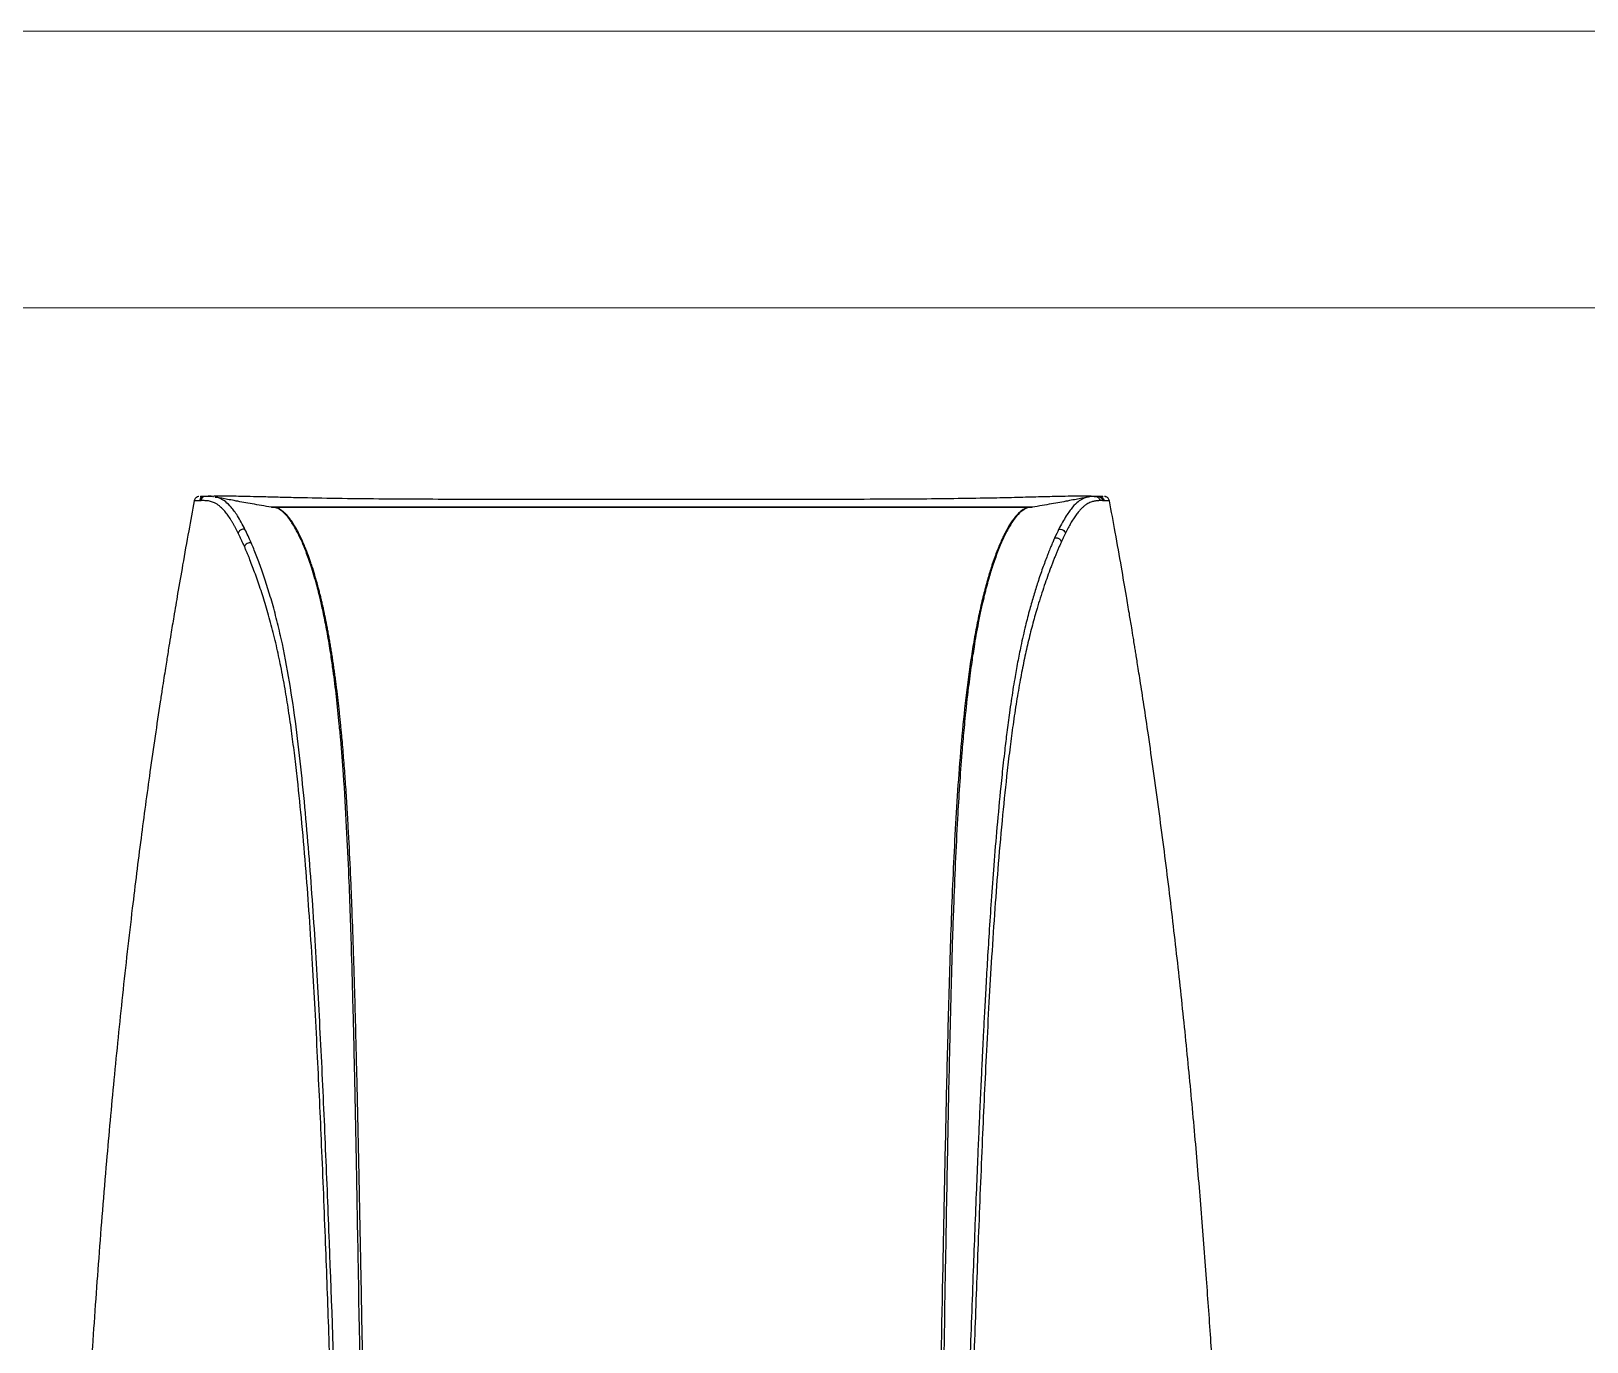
# Model space of a CAD drawing. Header units: millimetres. Extents: x 285 to 1847, y 467 to 1572.
# Drawn here: x 536.5 to 832.2, y 1322.7 to 1571.8 of the extents above; entities that cross this region are included whole.
import ezdxf

# ---------------------------------------------------------------- set-up
doc = ezdxf.new("R2010")
doc.units = ezdxf.units.MM
doc.header["$LTSCALE"] = 16.334999
doc.linetypes.add('点画线', pattern=[18, 12, -2, 2, -2])
doc.layers.get('0').update_dxf_attribs({"lineweight": 18})
doc.layers.add('中心线层', color=1, linetype='点画线', lineweight=18)

# ---------------------------------------------------------------- blocks, each defined once
blk = doc.blocks.new('021')
at = {"color": 7, "linetype": 'Continuous'}
for p, q in [((-1348.74, 944.35), (603.83, 944.35)), ((-1282.99, 878.61), (538.09, 878.61))]:
    blk.add_line(p, q, dxfattribs=at)

msp = doc.modelspace()

# ---------------------------------------------------------------- linework, layer by layer
at = {"color": 7, "linetype": 'Continuous', "lineweight": 25}
for p, q in [((567.59, 1482.51), (567.57, 1482.5)), ((569.72, 1483.34), (569.5, 1483.34)), ((571.55, 1483.16), (571.5, 1483.17)), ((582.71, 1481.26), (582.19, 1481.31)), ((654.48, 1481.31), (654.48, 1481.3)), ((726.34, 1481.28), (726.26, 1481.25)), ((738.98, 1483.31), (737.46, 1483.23)), ((737.69, 1483.26), (737.48, 1483.22)), ((740.58, 1483.31), (740.52, 1483.31)), ((741.44, 1482.5), (741.44, 1482.5))]:
    msp.add_line(p, q, dxfattribs=at)
for points in [[(654.48, 1481.31), (655.35, 1481.31), (656.69, 1481.31), (659.17, 1481.31), (662.46, 1481.31), (666.58, 1481.31), (671.51, 1481.31), (676.17, 1481.31), (679.49, 1481.31), (681.13, 1481.31), (683.98, 1481.31), (686.17, 1481.31), (687.94, 1481.31), (688.72, 1481.31), (689.52, 1481.31), (690.36, 1481.31), (691.24, 1481.31), (692.15, 1481.31), (693.09, 1481.31), (694.07, 1481.31), (695.08, 1481.31), (695.16, 1481.31), (695.85, 1481.31), (697.77, 1481.31), (699.68, 1481.31), (702.08, 1481.31), (704.94, 1481.31), (707.78, 1481.31), (710.01, 1481.31), (711.68, 1481.31), (713.23, 1481.31), (713.62, 1481.31), (713.72, 1481.31), (713.75, 1481.31), (713.76, 1481.31), (713.77, 1481.31), (713.77, 1481.31), (713.77, 1481.31), (713.77, 1481.31), (713.77, 1481.31), (713.77, 1481.31), (713.77, 1481.31), (714.85, 1481.31), (715.88, 1481.31), (716.85, 1481.31), (717.75, 1481.31), (718.6, 1481.31), (719.38, 1481.31), (720.11, 1481.31), (720.64, 1481.31), (720.98, 1481.31), (721.38, 1481.31), (721.82, 1481.31), (722.3, 1481.31), (722.8, 1481.31), (723.31, 1481.31), (723.82, 1481.31), (724.78, 1481.31), (725.67, 1481.31), (726.43, 1481.31), (726.73, 1481.31)], [(726.18, 1481.27), (726.17, 1481.27), (726.11, 1481.26)]]:
    msp.add_lwpolyline(points, dxfattribs=at)
for points, knots in [([(567.53, 1482.52), (567.18, 1480.61), (566.42, 1476.55), (565.38, 1470.67), (564.43, 1465.22), (563.69, 1460.83), (563.14, 1457.49), (562.76, 1455.14), (562.5, 1453.49), (562.28, 1452.1), (562.04, 1450.59), (561.75, 1448.76), (561.42, 1446.63), (560.85, 1442.93), (560.07, 1437.68), (558.83, 1429.05), (557.36, 1418.16), (555.6, 1404.03), (553.87, 1388.72), (552.25, 1372.69), (551.01, 1359.05), (550.07, 1347.75), (549.37, 1338.65), (548.71, 1329.65), (548.06, 1320.28), (547.41, 1310.09), (546.74, 1298.79), (546.02, 1285.89), (545.27, 1271.33), (544.49, 1255.01), (543.69, 1237.34), (542.87, 1218.88), (542.3, 1206.31), (542.02, 1200.09)], [0, 0, 0, 0, 1888.201372, 4034.975569, 5832.357469, 7281.233439, 8382.281497, 9136.006209, 9607.373299, 10006.554552, 10507.445288, 11109.999879, 11814.157672, 12619.85724, 14772.016873, 17004.264233, 21157.734388, 25525.515077, 30948.218278, 36235.151732, 41315.93742, 44379.586377, 47364.043827, 50269.585457, 53251.103975, 56590.979023, 60295.122661, 64363.509272, 69259.45033, 74596.233807, 80374.038157, 86593.145961, 92695.554258, 92695.554258, 92695.554258, 92695.554258]), ([(568.4, 1483.32), (568.38, 1483.33), (568.35, 1483.34), (568.08, 1483.23), (567.99, 1483.18), (567.89, 1483.11), (567.76, 1483), (567.61, 1482.8), (567.55, 1482.61), (567.52, 1482.5)], [0, 0, 0, 0, 14830.247467, 16697.012737, 18021.08997, 18577.718552, 19600.811078, 21183.923632, 23219.876009, 23219.876009, 23219.876009, 23219.876009]), ([(568.67, 1483.31), (568.69, 1483.32), (568.74, 1483.32), (568.92, 1483.33), (569.05, 1483.34), (569.42, 1483.36), (569.66, 1483.38), (570.32, 1483.4), (570.73, 1483.41), (571.83, 1483.44), (572.53, 1483.44), (573.91, 1483.44), (574.43, 1483.44), (575.61, 1483.42), (576.27, 1483.41), (577.73, 1483.38), (578.54, 1483.36), (580.31, 1483.32), (581.26, 1483.29), (583.29, 1483.24), (584.37, 1483.21), (586.63, 1483.16), (587.81, 1483.13), (591.44, 1483.05), (594, 1483), (599.25, 1482.93), (601.94, 1482.91), (607.37, 1482.87), (610.11, 1482.86), (615.61, 1482.84), (618.38, 1482.84), (623.91, 1482.84), (626.69, 1482.84), (632.24, 1482.84), (635.02, 1482.84), (643.36, 1482.84), (648.92, 1482.84), (654.48, 1482.84)], [0, 0, 0, 0, 3611.491186, 3611.491186, 7222.982372, 7222.982372, 10834.473558, 10834.473558, 14445.964744, 14445.964744, 18057.45593, 18057.45593, 19863.201524, 19863.201524, 21668.947117, 21668.947117, 23474.69271, 23474.69271, 25280.438303, 25280.438303, 27086.183896, 27086.183896, 28891.929489, 28891.929489, 32503.420675, 32503.420675, 36114.911861, 36114.911861, 39726.403047, 39726.403047, 43337.894233, 43337.894233, 46949.385419, 46949.385419, 50560.876605, 50560.876605, 57783.858978, 57783.858978, 57783.858978, 57783.858978]), ([(569.68, 1483.32), (569.37, 1483.32), (568.82, 1483.31), (568.75, 1483.31), (568.73, 1483.31)], [0, 0, 0, 0, 4582.756888, 8073.767809, 8073.767809, 8073.767809, 8073.767809]), ([(569.91, 1483.33), (569.77, 1483.33), (569.48, 1483.35), (569.11, 1483.15), (568.85, 1482.86), (568.79, 1482.64), (568.76, 1482.53)], [0, 0, 0, 0, 3866.77075, 8039.249089, 11291.654859, 14311.626048, 14311.626048, 14311.626048, 14311.626048]), ([(575.89, 1476.36), (575.84, 1476.45), (575.76, 1476.63), (575.63, 1476.88), (575.5, 1477.13), (575.37, 1477.37), (575.24, 1477.6), (575.12, 1477.83), (574.99, 1478.06), (574.87, 1478.27), (574.74, 1478.48), (574.62, 1478.69), (574.33, 1479.15), (573.89, 1479.82), (573.33, 1480.53), (572.79, 1481.1), (572.3, 1481.53), (571.84, 1481.87), (571.25, 1482.19), (570.58, 1482.42), (570.01, 1482.51), (569.58, 1482.53), (569.31, 1482.54), (569.02, 1482.54), (568.86, 1482.54), (568.76, 1482.53)], [0, 0, 0, 0, 790.571745, 1588.989023, 2395.370719, 3209.829565, 4032.472214, 4863.399308, 5702.705561, 6550.479832, 7406.805211, 8271.759105, 9145.413316, 13570.140015, 18267.372595, 22677.360757, 27375.923314, 31769.503773, 36475.930773, 45570.919067, 54662.872102, 58825.433478, 63752.576995, 67467.397288, 72840.464824, 72840.464824, 72840.464824, 72840.464824]), ([(571.17, 1483.26), (571.13, 1483.28), (570.58, 1483.43), (570.23, 1483.38), (569.91, 1483.33)], [0, 0, 0, 0, 550.745539, 8072.773084, 8072.773084, 8072.773084, 8072.773084]), ([(582.17, 1481.3), (581.54, 1481.4), (580.32, 1481.61), (578.5, 1481.93), (576.84, 1482.22), (575.37, 1482.49), (574.06, 1482.74), (572.93, 1482.95), (572.06, 1483.12), (571.67, 1483.2), (571.52, 1483.23)], [0, 0, 0, 0, 2699.755815, 5277.518762, 7969.270832, 10992.454169, 14507.183425, 18620.096285, 23402.401767, 26733.993185, 26733.993185, 26733.993185, 26733.993185]), ([(582.2, 1481.31), (582.31, 1481.31), (582.57, 1481.31), (583.39, 1481.31), (584.57, 1481.31), (586.24, 1481.31), (588.34, 1481.31), (590.77, 1481.31), (593.32, 1481.31), (596.32, 1481.31), (599.7, 1481.31), (603.32, 1481.31), (608.35, 1481.31), (614.86, 1481.31), (623.64, 1481.31), (633.33, 1481.31), (643.91, 1481.31), (650.96, 1481.31), (654.48, 1481.31)], [0, 0, 0, 0, 2296.465796, 5365.456083, 8435.675548, 11507.752261, 14582.24878, 16634.312234, 18687.460739, 20740.806371, 22793.768087, 24844.516547, 26895.040178, 30988.59563, 35079.955767, 40532.22351, 45982.883139, 51432.61177, 51432.61177, 51432.61177, 51432.61177]), ([(726.69, 1481.3), (702.62, 1481.3), (654.48, 1481.3), (606.35, 1481.3), (582.28, 1481.3)], [0, 0, 0, 0, 3999.004636, 7998.271684, 7998.271684, 7998.271684, 7998.271684]), ([(582.86, 1481.26), (582.85, 1481.26), (582.8, 1481.27), (582.7, 1481.28), (582.56, 1481.29), (582.45, 1481.29), (582.38, 1481.29), (582.36, 1481.29)], [0, 0, 0, 0, 557.762691, 4533.066424, 9523.253386, 14050.885023, 16936.390499, 16936.390499, 16936.390499, 16936.390499]), ([(593.5, 1481.3), (593.5, 1481.3), (593.5, 1481.3), (593.5, 1481.3), (593.5, 1481.3), (593.5, 1481.3), (593.51, 1481.3), (593.52, 1481.3), (593.58, 1481.3), (593.81, 1481.3), (594.32, 1481.3), (595.24, 1481.3), (596.81, 1481.3), (599.26, 1481.3), (602.83, 1481.3), (607.42, 1481.3), (613.01, 1481.3), (619.56, 1481.3), (627.03, 1481.3), (635.39, 1481.3), (644.65, 1481.3), (651.11, 1481.3), (654.48, 1481.3)], [0, 0, 0, 0, 0.028435, 0.069147, 0.244546, 0.901013, 3.432703, 13.473203, 53.365216, 212.461144, 847.898363, 1906.045002, 3386.554213, 6017.938668, 9399.363768, 13533.822066, 18419.267231, 24057.800595, 30448.665406, 37591.666197, 45486.638989, 54133.449793, 54133.449793, 54133.449793, 54133.449793]), ([(654.48, 1482.84), (655.97, 1482.84), (658.96, 1482.84), (663.43, 1482.84), (669.92, 1482.84), (678.05, 1482.84), (687.81, 1482.83), (696.41, 1482.85), (704.17, 1482.88), (711.07, 1482.95), (717.18, 1483.04), (722.37, 1483.15), (726.62, 1483.26), (730.25, 1483.36), (733.14, 1483.42), (735.31, 1483.44), (736.89, 1483.44), (738.02, 1483.42), (739.09, 1483.39), (739.89, 1483.35), (740.11, 1483.33), (740.22, 1483.32)], [0, 0, 0, 0, 2077.215939, 4154.4347, 6231.55997, 11126.923528, 15496.57295, 19863.803691, 23169.903033, 26472.575118, 29770.895751, 32243.550567, 34715.378647, 37187.967329, 39662.299938, 42138.85304, 44617.221943, 47097.102241, 49578.038422, 54541.099511, 59506.142852, 59506.142852, 59506.142852, 59506.142852]), ([(654.48, 1481.3), (657.87, 1481.3), (664.65, 1481.3), (674.81, 1481.3), (684.97, 1481.3), (693.4, 1481.3), (700.05, 1481.3), (704.92, 1481.3), (709.57, 1481.3), (713.78, 1481.3), (717.32, 1481.3), (720.08, 1481.3), (722.17, 1481.3), (724.13, 1481.3), (725.47, 1481.3), (725.99, 1481.3), (726.17, 1481.3)], [0, 0, 0, 0, 4758.985471, 9517.953369, 14276.575707, 19034.129674, 21412.791129, 23791.192772, 26168.302219, 28544.142407, 30919.724789, 33296.313606, 35674.1689, 38052.786312, 42314.634617, 44607.706791, 44607.706791, 44607.706791, 44607.706791]), ([(726.34, 1481.28), (726.32, 1481.28), (726.26, 1481.27), (726.2, 1481.27), (726.18, 1481.27)], [0, 0, 0, 0, 3971.188996, 7988.486319, 7988.486319, 7988.486319, 7988.486319]), ([(737.48, 1483.23), (737.31, 1483.2), (736.91, 1483.12), (736.04, 1482.95), (734.9, 1482.74), (733.6, 1482.49), (732.12, 1482.22), (730.47, 1481.93), (728.64, 1481.61), (727.42, 1481.4), (726.8, 1481.3)], [0, 0, 0, 0, 3464.256984, 8172.495318, 12221.183337, 15682.765024, 18660.604163, 21313.700572, 23855.238726, 26518.112179, 26518.112179, 26518.112179, 26518.112179]), ([(739.7, 1482.54), (739.63, 1482.54), (739.52, 1482.54), (739.34, 1482.53), (739.12, 1482.52), (738.87, 1482.49), (738.46, 1482.42), (737.9, 1482.27), (737.28, 1481.97), (736.74, 1481.59), (736.31, 1481.22), (735.86, 1480.77), (735.37, 1480.2), (734.86, 1479.5), (734.42, 1478.82), (734.07, 1478.23), (733.83, 1477.8), (733.58, 1477.35), (733.33, 1476.88), (733.16, 1476.53), (733.08, 1476.36)], [0, 0, 0, 0, 2606.116888, 4990.523541, 7154.026265, 10940.272276, 14309.602795, 21467.083009, 28627.166033, 32313.217977, 35791.923708, 39470.800482, 42963.678795, 46653.890344, 50145.847842, 51638.671243, 53104.483989, 54543.768435, 55957.078545, 57345.042264, 57345.042264, 57345.042264, 57345.042264]), ([(738.54, 1483.33), (738.67, 1483.34), (738.86, 1483.35), (739.11, 1483.27), (739.29, 1483.17), (739.44, 1483.04), (739.6, 1482.84), (739.66, 1482.66), (739.7, 1482.54)], [0, 0, 0, 0, 4904.764598, 7539.999427, 10230.044675, 12921.307694, 15558.439594, 20358.315641, 20358.315641, 20358.315641, 20358.315641]), ([(739.06, 1483.33), (739.17, 1483.35), (739.3, 1483.35), (739.55, 1483.29), (739.68, 1483.24), (739.9, 1483.09), (740, 1482.99), (740.14, 1482.77), (740.18, 1482.65), (740.21, 1482.53)], [0, 0, 0, 0, 3544.286359, 3544.286359, 7088.572719, 7088.572719, 10632.859078, 10632.859078, 14177.145437, 14177.145437, 14177.145437, 14177.145437]), ([(739.29, 1483.32), (739.4, 1483.34), (739.53, 1483.34), (739.78, 1483.29), (739.91, 1483.24), (740.13, 1483.08), (740.23, 1482.98), (740.37, 1482.76), (740.41, 1482.64), (740.44, 1482.53)], [0, 0, 0, 0, 3544.276725, 3544.276725, 7088.553451, 7088.553451, 10632.830176, 10632.830176, 14177.106901, 14177.106901, 14177.106901, 14177.106901]), ([(740.17, 1483.31), (740.17, 1483.31), (740.18, 1483.31), (739.67, 1483.32), (739.29, 1483.32)], [0, 0, 0, 0, 2036.615804, 7999.240477, 7999.240477, 7999.240477, 7999.240477]), ([(740.21, 1482.53), (740.15, 1482.53), (740.06, 1482.54), (739.92, 1482.54), (739.8, 1482.54), (739.73, 1482.54), (739.7, 1482.54)], [0, 0, 0, 0, 4681.196267, 8603.040609, 11766.361018, 14173.401778, 14173.401778, 14173.401778, 14173.401778]), ([(740.85, 1483.24), (740.81, 1483.26), (740.75, 1483.29), (740.62, 1483.3), (740.58, 1483.31)], [0, 0, 0, 0, 5427.60732, 7998.785263, 7998.785263, 7998.785263, 7998.785263]), ([(741.45, 1482.5), (741.42, 1482.59), (741.37, 1482.77), (741.2, 1483.02), (740.96, 1483.21), (740.77, 1483.27), (740.68, 1483.3)], [0, 0, 0, 0, 3346.622245, 6911.719839, 10570.733892, 14176.574956, 14176.574956, 14176.574956, 14176.574956]), ([(766.95, 1200.09), (766.75, 1204.42), (766.34, 1213.32), (765.76, 1226.43), (765.2, 1239.07), (764.67, 1250.68), (764.18, 1261.26), (763.72, 1270.65), (763.31, 1278.88), (762.93, 1286.01), (762.6, 1292.22), (762.3, 1297.51), (761.93, 1303.91), (761.43, 1312.16), (760.72, 1322.99), (759.87, 1335.05), (758.89, 1347.88), (757.76, 1361.24), (756.51, 1374.78), (755.1, 1388.62), (753.52, 1402.63), (752.08, 1414.42), (750.82, 1423.94), (749.85, 1431.02), (748.9, 1437.63), (748.05, 1443.37), (747.42, 1447.44), (747, 1450.12), (746.75, 1451.69), (746.55, 1452.98), (746.38, 1454.07), (746.2, 1455.17), (745.96, 1456.61), (745.64, 1458.62), (745.19, 1461.28), (744.55, 1465.11), (743.66, 1470.26), (742.59, 1476.3), (741.81, 1480.51), (741.44, 1482.5)], [0, 0, 0, 0, 4653.461265, 9549.280572, 14076.760946, 18236.109483, 22027.4848, 25451.044391, 28342.212834, 30906.697967, 33144.731918, 35056.704171, 36645.427164, 40132.806801, 44050.443119, 48400.352019, 53184.436789, 57910.724326, 62824.154633, 67804.72946, 72853.430524, 77971.342669, 80556.65639, 83159.752398, 85644.5226, 87722.869908, 89384.773644, 90059.348386, 90629.559664, 91095.363553, 91456.714734, 91811.825432, 92295.070042, 93018.942008, 93983.61701, 95189.39281, 97172.750667, 99586.444948, 101758.614427, 101758.614427, 101758.614427, 101758.614427]), ([(577.17, 1477.06), (577.08, 1477.08), (576.89, 1477.12), (576.59, 1477.06), (576.28, 1476.92), (576.02, 1476.68), (575.93, 1476.47), (575.89, 1476.36)], [0, 0, 0, 0, 2968.381672, 6185.229005, 9516.076025, 13358.505442, 16891.944633, 16891.944633, 16891.944633, 16891.944633]), ([(577.06, 1473.83), (577.01, 1473.94), (576.92, 1474.14), (576.79, 1474.44), (576.66, 1474.73), (576.53, 1475.02), (576.4, 1475.3), (576.27, 1475.57), (576.14, 1475.84), (576.01, 1476.11), (575.93, 1476.28), (575.89, 1476.36)], [0, 0, 0, 0, 3132.753582, 6292.223138, 9479.742802, 12696.655369, 15944.300724, 19223.714954, 22535.574899, 25880.514059, 29259.140453, 29259.140453, 29259.140453, 29259.140453]), ([(731.02, 1475.42), (730.98, 1475.32), (730.88, 1475.12), (730.74, 1474.79), (730.58, 1474.42), (730.41, 1474.03), (730.23, 1473.6), (730.04, 1473.12), (729.84, 1472.61), (729.41, 1471.52), (728.74, 1469.73), (727.87, 1467.19), (727.05, 1464.57), (726.26, 1461.81), (725.43, 1458.6), (724.66, 1455.21), (723.99, 1451.83), (723.49, 1449.06), (723.09, 1446.6), (722.76, 1444.44), (722.37, 1441.74), (721.96, 1438.63), (721.58, 1435.45), (721.19, 1432.03), (720.68, 1427.15), (720.07, 1420.65), (719.47, 1413.41), (718.98, 1406.7), (718.57, 1400.52), (718.22, 1394.88), (717.93, 1389.78), (717.69, 1385.23), (717.48, 1381.21), (717.31, 1377.74), (717.17, 1374.82), (717, 1371.3), (716.81, 1367.18), (716.59, 1362.22), (716.36, 1356.85), (715.99, 1347.81), (715.48, 1334.47), (714.78, 1314.97), (714.17, 1295.97), (713.65, 1278.19), (713.33, 1266.62), (713.03, 1254.76), (712.78, 1244.09), (712.53, 1231.98), (712.33, 1221.35), (712.16, 1210.71), (712.07, 1203.62), (712.02, 1200.08)], [0, 0, 0, 0, 351.354069, 726.598131, 1125.744947, 1548.763149, 1995.679793, 2466.498865, 2961.238155, 3479.938793, 5507.268936, 7537.728424, 9249.073423, 10960.852421, 12876.746174, 15120.842452, 16835.302697, 18546.122941, 19671.18175, 20825.389449, 22011.814632, 23985.720508, 25752.227403, 27005.75005, 29345.19953, 33358.555396, 37089.622291, 40539.787277, 43709.934006, 46600.602182, 49212.21965, 51545.063879, 53599.260059, 55374.999759, 56872.360491, 58091.395854, 60776.558527, 63188.455582, 65690.293287, 69024.497774, 77045.666751, 86145.5931, 98905.171082, 106148.281988, 113391.308916, 116630.248503, 124310.355189, 129738.746773, 135167.156521, 140595.606735, 146024.129878, 146024.129878, 146024.129878, 146024.129878]), ([(731.02, 1475.42), (731.14, 1475.44), (731.34, 1475.47), (731.61, 1475.42), (731.81, 1475.34), (731.99, 1475.22), (732.18, 1475.03), (732.26, 1474.86), (732.32, 1474.75)], [0, 0, 0, 0, 4855.896147, 7486.868281, 10178.955177, 12871.47195, 15502.64464, 20250.65685, 20250.65685, 20250.65685, 20250.65685]), ([(731.79, 1477.06), (731.9, 1477.09), (732.03, 1477.11), (732.31, 1477.08), (732.45, 1477.04), (732.7, 1476.9), (732.81, 1476.8), (732.99, 1476.59), (733.04, 1476.48), (733.08, 1476.36)], [0, 0, 0, 0, 3529.449347, 3529.449347, 7058.898693, 7058.898693, 10588.34804, 10588.34804, 14117.797386, 14117.797386, 14117.797386, 14117.797386]), ([(733.08, 1476.36), (733.04, 1476.28), (732.95, 1476.11), (732.83, 1475.85), (732.7, 1475.59), (732.57, 1475.31), (732.45, 1475.04), (732.36, 1474.85), (732.32, 1474.75)], [0, 0, 0, 0, 3451.288876, 6871.741401, 10261.881764, 13622.25831, 16953.45584, 20256.391726, 20256.391726, 20256.391726, 20256.391726]), ([(578.36, 1474.49), (578.25, 1474.52), (578.12, 1474.53), (577.85, 1474.51), (577.71, 1474.47), (577.45, 1474.34), (577.34, 1474.25), (577.16, 1474.05), (577.1, 1473.94), (577.06, 1473.83)], [0, 0, 0, 0, 3552.458571, 3552.458571, 7104.917142, 7104.917142, 10657.375713, 10657.375713, 14209.834284, 14209.834284, 14209.834284, 14209.834284]), ([(596.16, 1200.08), (596.13, 1202.22), (596.08, 1206.48), (595.99, 1212.81), (595.89, 1219.05), (595.78, 1225.18), (595.67, 1231.21), (595.55, 1237.13), (595.43, 1242.96), (595.3, 1248.69), (595.18, 1254.31), (595.04, 1259.83), (594.91, 1265.25), (594.66, 1274.91), (594.27, 1288.49), (593.72, 1306.42), (593.14, 1323.94), (592.48, 1341.94), (591.78, 1359.41), (591.1, 1374.24), (590.51, 1385.71), (590, 1394.65), (589.43, 1403.38), (588.77, 1412.3), (588.03, 1420.98), (587.29, 1428.31), (586.63, 1433.98), (586.08, 1438.36), (585.47, 1442.6), (584.78, 1446.88), (584.01, 1451), (583.14, 1455.06), (582.18, 1458.92), (581.14, 1462.57), (580.07, 1465.94), (579.18, 1468.46), (578.49, 1470.31), (578.08, 1471.37), (577.76, 1472.17), (577.52, 1472.74), (577.29, 1473.3), (577.13, 1473.66), (577.06, 1473.83)], [0, 0, 0, 0, 2507.257625, 4975.0191, 7403.285605, 9792.057506, 12141.334544, 14451.115991, 16721.400806, 18952.187756, 21143.475532, 23295.262852, 25407.548549, 27480.331651, 34593.96439, 41280.642994, 48445.930986, 55082.32418, 62342.907907, 68886.899021, 72452.110528, 75791.505885, 79370.110889, 82699.155653, 86297.582694, 89612.486766, 91392.297576, 93073.112846, 94862.272548, 96538.114352, 98319.284489, 100009.848235, 101759.118624, 103490.397396, 105205.602324, 106976.0954, 107835.484805, 108718.37291, 109145.326549, 109577.262744, 110014.750092, 110458.368241, 110458.368241, 110458.368241, 110458.368241]), ([(596.95, 1200.08), (596.8, 1211.87), (596.6, 1223.67), (596.12, 1247.26), (595.84, 1259.05), (595.2, 1282.64), (594.85, 1294.43), (594.08, 1318), (593.67, 1329.79), (592.99, 1347.47), (592.75, 1353.36), (592.25, 1365.14), (591.99, 1371.03), (591.41, 1382.81), (591.1, 1388.7), (590.41, 1400.46), (590.02, 1406.34), (589.35, 1415.14), (589.11, 1418.07), (588.59, 1423.92), (588.32, 1426.84), (587.71, 1432.66), (587.38, 1435.56), (586.66, 1441.33), (586.26, 1444.19), (585.35, 1449.85), (584.84, 1452.63), (583.98, 1456.66), (583.67, 1457.98), (583.04, 1460.54), (582.71, 1461.79), (582.03, 1464.18), (581.68, 1465.32), (580.99, 1467.5), (580.64, 1468.53), (579.96, 1470.46), (579.62, 1471.36), (578.97, 1473.02), (578.66, 1473.79), (578.36, 1474.49)], [0, 0, 0, 0, 6812.817808, 6812.817808, 13625.635616, 13625.635616, 20438.453423, 20438.453423, 27251.271231, 27251.271231, 30657.680135, 30657.680135, 34064.089039, 34064.089039, 37470.497943, 37470.497943, 40876.906847, 40876.906847, 42580.111299, 42580.111299, 44283.315751, 44283.315751, 45986.520203, 45986.520203, 47689.724655, 47689.724655, 49392.929107, 49392.929107, 50244.531333, 50244.531333, 51096.133559, 51096.133559, 51947.735785, 51947.735785, 52799.338011, 52799.338011, 53650.940237, 53650.940237, 54502.542463, 54502.542463, 54502.542463, 54502.542463]), ([(732.32, 1474.75), (732.27, 1474.65), (732.18, 1474.46), (732.05, 1474.16), (731.92, 1473.85), (731.78, 1473.54), (731.65, 1473.22), (731.51, 1472.9), (731.37, 1472.57), (731.24, 1472.24), (731.1, 1471.9), (730.96, 1471.55), (730.82, 1471.21), (730.69, 1470.85), (730.55, 1470.49), (730.41, 1470.13), (730.27, 1469.75), (729.97, 1468.97), (729.52, 1467.73), (728.91, 1465.94), (728.29, 1464.04), (727.58, 1461.71), (726.78, 1458.89), (725.95, 1455.56), (725.18, 1452.08), (724.46, 1448.37), (723.76, 1444.3), (723.12, 1440.04), (722.54, 1435.65), (721.86, 1429.95), (721.09, 1422.57), (720.32, 1413.84), (719.64, 1404.85), (719.06, 1396.06), (718.53, 1387.06), (717.93, 1375.5), (717.24, 1360.56), (716.53, 1342.97), (715.86, 1324.84), (715.27, 1307.2), (714.71, 1289.14), (714.29, 1274.17), (713.97, 1261.76), (713.74, 1252.21), (713.52, 1242.36), (713.31, 1232.22), (713.12, 1221.77), (712.95, 1211.02), (712.86, 1203.76), (712.81, 1200.08)], [0, 0, 0, 0, 341.923672, 680.300755, 1015.29071, 1347.051426, 1675.739143, 2001.508377, 2324.511843, 2644.900374, 2962.822842, 3278.426084, 3591.854817, 3903.251562, 4212.756572, 4520.507758, 4826.640614, 5131.288157, 6430.378589, 7701.367964, 8996.508039, 10271.26385, 12186.920812, 14119.767592, 15997.757867, 17959.524764, 20119.91297, 22430.374217, 24592.743224, 26895.009364, 31161.235998, 35813.221902, 40104.071452, 44723.615203, 49030.20134, 53629.859109, 62068.125, 71436.101339, 79992.174398, 89238.488992, 97846.412215, 107039.068905, 111656.417914, 116422.618484, 121337.662443, 126401.540935, 131614.24637, 136975.774818, 142486.128968, 142486.128968, 142486.128968, 142486.128968]), ([(590.82, 1466.43), (590.64, 1467.1), (590.45, 1467.74), (590.09, 1468.96), (589.91, 1469.55), (589.73, 1470.1)], [0, 0, 0, 0, 3984.764926, 3984.764926, 7969.529853, 7969.529853, 7969.529853, 7969.529853]), ([(590.99, 1466.44), (590.81, 1467.11), (590.63, 1467.75), (590.26, 1468.97), (590.08, 1469.55), (589.9, 1470.11)], [0, 0, 0, 0, 3984.722833, 3984.722833, 7969.445666, 7969.445666, 7969.445666, 7969.445666]), ([(719.24, 1470.1), (719.12, 1469.73), (718.99, 1469.35), (718.75, 1468.56), (718.63, 1468.15), (718.51, 1467.73)], [0, 0, 0, 0, 3960.236902, 3960.236902, 7920.473805, 7920.473805, 7920.473805, 7920.473805]), ([(719.24, 1470.1), (719.21, 1470.1), (719.15, 1470.1), (719.09, 1470.1), (719.07, 1470.11)], [0, 0, 0, 0, 3940.274455, 7928.38531, 7928.38531, 7928.38531, 7928.38531]), ([(600.53, 1200.08), (600.51, 1202.52), (600.48, 1207.51), (600.42, 1215.16), (600.35, 1223.13), (600.27, 1231.43), (600.17, 1240.06), (600.07, 1249.01), (599.95, 1258.29), (599.74, 1273.15), (599.36, 1299.01), (598.87, 1328.38), (598.4, 1354.78), (598.07, 1371.61), (597.76, 1385.18), (597.48, 1395.5), (597.21, 1403.76), (596.91, 1411.74), (596.5, 1420.71), (595.98, 1429.42), (595.47, 1435.92), (595.02, 1440.84), (594.57, 1445.24), (594.03, 1449.59), (593.48, 1453.43), (592.93, 1456.8), (592.38, 1459.68), (591.95, 1461.75), (591.65, 1463.07), (591.39, 1464.18), (591.17, 1465.09), (590.98, 1465.82), (590.87, 1466.24), (590.82, 1466.43)], [0, 0, 0, 0, 2327.513799, 4758.947672, 7294.225984, 9933.268536, 12675.991082, 15522.287159, 18472.028801, 21525.103178, 29697.816071, 43145.911549, 49537.928055, 54893.035156, 59213.183518, 62499.43252, 64752.753796, 67119.735101, 70143.836166, 73368.288045, 75519.745926, 76461.940068, 78194.982515, 79882.573069, 80854.625, 82184.845621, 83495.206784, 84110.251523, 84654.733798, 85128.332103, 85531.321287, 85863.787132, 86125.771786, 86125.771786, 86125.771786, 86125.771786]), ([(601.18, 1200.08), (601.17, 1202.59), (601.13, 1207.62), (601.07, 1215.16), (600.99, 1222.7), (600.91, 1230.24), (600.82, 1237.78), (600.73, 1245.32), (600.63, 1252.86), (600.52, 1260.4), (600.41, 1267.94), (600.29, 1275.48), (600.17, 1283.02), (600.04, 1290.55), (599.91, 1298.09), (599.78, 1305.63), (599.65, 1313.17), (599.51, 1320.7), (599.37, 1328.24), (599.27, 1333.28), (599.23, 1335.82), (599.22, 1335.85), (599.22, 1335.89), (599.22, 1335.94), (599.22, 1336.01), (599.22, 1336.16), (599.21, 1336.49), (599.2, 1337.21), (599.17, 1338.62), (599.12, 1341.38), (599.01, 1346.68), (598.82, 1356.39), (598.64, 1364.54), (598.53, 1369.75), (598.53, 1369.75), (598.53, 1369.75), (598.53, 1369.75), (598.53, 1369.75), (598.53, 1369.75), (598.53, 1369.75), (598.53, 1369.75), (598.53, 1369.76), (598.53, 1369.77), (598.52, 1369.79), (598.52, 1369.83), (598.52, 1369.92), (598.52, 1370.09), (598.51, 1370.43), (598.49, 1371.1), (598.46, 1372.44), (598.4, 1375.02), (598.28, 1379.91), (598.18, 1384.04), (598.1, 1386.71), (598.1, 1386.71), (598.1, 1386.71), (598.1, 1386.71), (598.1, 1386.71), (598.1, 1386.72), (598.1, 1386.72), (598.1, 1386.72), (598.1, 1386.72), (598.1, 1386.74), (598.1, 1386.76), (598.1, 1386.8), (598.1, 1386.88), (598.09, 1387.05), (598.09, 1387.38), (598.07, 1388.05), (598.03, 1389.36), (597.95, 1391.92), (597.81, 1396.81), (597.66, 1400.95), (597.56, 1403.65), (597.56, 1403.65), (597.56, 1403.65), (597.56, 1403.65), (597.56, 1403.65), (597.56, 1403.65), (597.56, 1403.65), (597.56, 1403.65), (597.56, 1403.66), (597.56, 1403.67), (597.56, 1403.69), (597.56, 1403.74), (597.56, 1403.82), (597.55, 1403.99), (597.54, 1404.33), (597.51, 1405.01), (597.46, 1406.34), (597.36, 1408.92), (597.15, 1413.77), (596.95, 1417.86), (596.8, 1420.51), (596.8, 1420.51), (596.8, 1420.51), (596.8, 1420.51), (596.8, 1420.51), (596.8, 1420.51), (596.8, 1420.51), (596.8, 1420.51), (596.8, 1420.52), (596.8, 1420.53), (596.8, 1420.55), (596.8, 1420.59), (596.79, 1420.67), (596.78, 1420.84), (596.77, 1421.16), (596.73, 1421.81), (596.65, 1423.1), (596.54, 1424.91), (596.41, 1427.07), (596.26, 1429.15), (596.12, 1431.2), (595.96, 1433.19), (595.8, 1435.18), (595.65, 1436.89), (595.52, 1438.3), (595.41, 1439.43), (595.3, 1440.55), (595.19, 1441.68), (595.07, 1442.79), (594.95, 1443.91), (594.82, 1445.01), (594.69, 1446.12), (594.55, 1447.21), (594.41, 1448.3), (594.27, 1449.38), (594.12, 1450.45), (593.97, 1451.52), (593.81, 1452.57), (593.65, 1453.61), (593.48, 1454.64), (593.31, 1455.66), (593.14, 1456.66), (592.96, 1457.64), (592.77, 1458.61), (592.59, 1459.57), (592.4, 1460.5), (592.21, 1461.41), (592.01, 1462.31), (591.81, 1463.18), (591.61, 1464.03), (591.4, 1464.86), (591.2, 1465.66), (591.06, 1466.18), (590.99, 1466.44)], [0, 0, 0, 0, 8995.703281, 17991.375254, 26987.009241, 35982.59681, 44978.13228, 53973.611318, 62969.028201, 71964.374716, 80959.639375, 89954.810339, 98949.875454, 107944.819327, 116939.623893, 125934.26319, 134928.704323, 143922.916978, 152916.876485, 161910.500915, 161956.459493, 162002.405646, 162048.339376, 162094.260682, 162186.066021, 162277.821663, 162644.347267, 163375.013026, 164826.802675, 167692.214114, 173270.365886, 183816.036141, 202465.435651, 202465.47839, 202465.52113, 202465.606608, 202465.777565, 202466.119478, 202466.803302, 202468.170936, 202470.906158, 202476.37641, 202487.316152, 202509.192579, 202552.933213, 202640.365598, 202815.03483, 203163.591098, 203857.57446, 205233.021616, 207933.81709, 213134.885678, 222735.018077, 222735.060043, 222735.102009, 222735.18594, 222735.353803, 222735.689528, 222736.360975, 222737.703861, 222740.389593, 222745.760901, 222756.502893, 222777.984385, 222820.937395, 222906.803522, 223078.376224, 223420.883541, 224103.346832, 225458.075915, 228126.804731, 233301.722302, 242992.79739, 242992.840427, 242992.883464, 242992.969537, 242993.141684, 242993.485977, 242994.17456, 242995.551712, 242998.305963, 243003.814248, 243014.829956, 243036.857922, 243080.900057, 243168.929127, 243344.766414, 243695.557122, 244393.599625, 245775.502888, 248482.504382, 253675.279692, 263227.181796, 263227.223024, 263227.264252, 263227.346708, 263227.51162, 263227.841443, 263228.501089, 263229.820373, 263232.458918, 263237.735907, 263248.289487, 263269.395052, 263311.599794, 263395.983661, 263564.64842, 263901.561977, 264573.693202, 265910.921952, 268555.340313, 271133.411448, 273710.36372, 276137.204637, 278562.83749, 280986.805377, 283408.637758, 284796.512947, 286183.78416, 287570.312887, 288955.986828, 290340.726194, 291724.440819, 293107.076099, 294488.588447, 295868.947534, 297248.165075, 298626.157818, 300002.800488, 301378.028843, 302751.799896, 304124.138422, 305495.111732, 306864.671447, 308232.812825, 309599.58044, 310965.001175, 312329.19307, 313692.480113, 315055.313493, 316417.691122, 317779.522444, 319140.798825, 320501.554595, 321861.948709, 323222.223725, 323222.223725, 323222.223725, 323222.223725]), ([(718.34, 1467.74), (718.08, 1466.86), (717.83, 1465.92), (717.33, 1463.94), (717.09, 1462.9), (716.61, 1460.72), (716.38, 1459.59), (715.93, 1457.24), (715.72, 1456.03), (715.1, 1452.31), (714.73, 1449.71), (714.06, 1444.39), (713.77, 1441.67), (713.24, 1436.18), (713.01, 1433.41), (712.6, 1427.82), (712.42, 1425.02), (711.93, 1416.58), (711.68, 1410.92), (711.24, 1399.58), (711.07, 1393.9), (710.74, 1382.52), (710.6, 1376.83), (710.34, 1365.44), (710.22, 1359.75), (709.98, 1348.35), (709.87, 1342.65), (709.54, 1325.55), (709.33, 1314.15), (708.94, 1291.34), (708.75, 1279.93), (708.22, 1245.71), (707.93, 1222.9), (707.78, 1200.08)], [0, 0, 0, 0, 762.988617, 762.988617, 1525.977235, 1525.977235, 2288.965852, 2288.965852, 3051.95447, 3051.95447, 4577.931705, 4577.931705, 6103.90894, 6103.90894, 7629.886175, 7629.886175, 9155.86341, 9155.86341, 12207.81788, 12207.81788, 15259.77235, 15259.77235, 18311.72682, 18311.72682, 21363.68129, 21363.68129, 24415.63576, 24415.63576, 30519.5447, 30519.5447, 36623.45364, 36623.45364, 48831.271519, 48831.271519, 48831.271519, 48831.271519]), ([(718.51, 1467.73), (718.48, 1467.6), (718.4, 1467.35), (718.3, 1466.96), (718.19, 1466.57), (718.08, 1466.17), (717.97, 1465.76), (717.87, 1465.34), (717.72, 1464.79), (717.44, 1463.63), (717.02, 1461.81), (716.53, 1459.43), (716.09, 1457.06), (715.65, 1454.42), (715.15, 1451.11), (714.55, 1446.57), (714.09, 1442.36), (713.7, 1438.21), (713.16, 1431.92), (712.62, 1423.5), (712.14, 1413.67), (711.84, 1406.18), (711.57, 1398.34), (711.3, 1388.77), (710.97, 1375.1), (710.61, 1357.32), (710.21, 1334.63), (709.8, 1310.25), (709.44, 1287.41), (709.16, 1268.88), (708.95, 1253.11), (708.77, 1238.54), (708.63, 1224.9), (708.52, 1212.18), (708.47, 1204.01), (708.44, 1200.08)], [0, 0, 0, 0, 216.892595, 433.621589, 650.381735, 867.310836, 1084.318192, 1301.383835, 1518.498674, 1942.2967, 3037.504596, 4146.204931, 5161.473594, 6083.802182, 7440.344385, 9150.960263, 11395.956356, 12237.482552, 13835.589077, 18443.302587, 21555.665619, 24669.022143, 26669.258979, 30163.370207, 35152.153715, 41639.012834, 49624.182915, 59979.143787, 68304.314748, 74596.343769, 80241.917772, 85550.945609, 90524.237411, 95160.39143, 99458.812015, 99458.812015, 99458.812015, 99458.812015]), ([(718.51, 1467.73), (718.48, 1467.73), (718.43, 1467.73), (718.37, 1467.74), (718.34, 1467.74)], [0, 0, 0, 0, 3933.45485, 7915.564123, 7915.564123, 7915.564123, 7915.564123])]:
    msp.add_open_spline(points, degree=3, knots=knots, dxfattribs=at)
at = {"color": 8, "linetype": 'Continuous', "lineweight": 25}
for points, knots in [([(568.53, 1482.53), (568.22, 1482.52), (567.68, 1482.51), (567.62, 1482.51), (567.59, 1482.51)], [0, 0, 0, 0, 4654.536697, 8070.132647, 8070.132647, 8070.132647, 8070.132647]), ([(569.5, 1483.32), (569.42, 1483.32), (569.19, 1483.32), (568.88, 1483.14), (568.63, 1482.85), (568.56, 1482.63), (568.53, 1482.53)], [0, 0, 0, 0, 2455.057193, 7191.569018, 10883.910606, 14312.248439, 14312.248439, 14312.248439, 14312.248439]), ([(577.17, 1477.06), (576.69, 1477.98), (575.71, 1479.82), (574.52, 1481.36), (573.48, 1482.36), (572.44, 1483.01), (571.87, 1483.11), (571.55, 1483.16)], [0, 0, 0, 0, 3181.503945, 6351.661093, 9513.18847, 12668.322919, 16929.259514, 16929.259514, 16929.259514, 16929.259514]), ([(589.73, 1470.1), (589.41, 1471.05), (588.76, 1472.96), (587.83, 1475.14), (586.82, 1477.19), (585.78, 1478.86), (584.66, 1480.21), (583.66, 1480.97), (582.99, 1481.23), (582.74, 1481.25), (582.71, 1481.26)], [0, 0, 0, 0, 2538.479317, 5084.366239, 7637.640631, 11479.390769, 15333.937069, 20487.937519, 25654.883871, 26594.294759, 26594.294759, 26594.294759, 26594.294759]), ([(589.9, 1470.11), (589.9, 1470.11), (589.88, 1470.16), (589.81, 1470.37), (589.71, 1470.68), (589.57, 1471.08), (589.44, 1471.46), (589.31, 1471.84), (589.21, 1472.09), (589.16, 1472.24), (589.12, 1472.33), (589.04, 1472.54), (588.92, 1472.87), (588.78, 1473.22), (588.66, 1473.52), (588.56, 1473.77), (588.49, 1473.93), (588.46, 1474.01), (588.45, 1474.02), (588.45, 1474.04), (588.42, 1474.11), (588.3, 1474.38), (587.93, 1475.24), (587.37, 1476.41), (586.75, 1477.52), (586.23, 1478.35), (585.78, 1479), (585.35, 1479.55), (585.02, 1479.92), (584.76, 1480.17), (584.58, 1480.33), (584.41, 1480.48), (584.26, 1480.6), (584.09, 1480.73), (583.91, 1480.84), (583.76, 1480.93), (583.68, 1480.97), (583.63, 1481), (583.58, 1481.02), (583.5, 1481.06), (583.38, 1481.11), (583.2, 1481.18), (583.01, 1481.23), (582.9, 1481.25), (582.86, 1481.26)], [0, 0, 0, 0, 71.95077, 609.768, 2578.789238, 4142.626584, 5867.68813, 7647.906532, 9428.711364, 9475.978062, 9823.622451, 10767.941455, 12626.752824, 14763.001918, 16133.599356, 17504.628969, 18876.060394, 18878.443526, 18899.331294, 18959.219578, 19188.914292, 20088.075518, 23646.810149, 34806.994179, 44161.62907, 52091.375976, 60032.796245, 67983.715647, 75944.056166, 79872.596458, 83803.035989, 87735.095259, 91152.286182, 94164.640647, 100381.209318, 104318.038128, 106310.851706, 106972.587676, 108340.492402, 110485.01316, 113406.569572, 119384.603604, 127187.387625, 131711.022084, 131711.022084, 131711.022084, 131711.022084]), ([(726.11, 1481.26), (726.07, 1481.25), (726, 1481.24), (725.85, 1481.2), (725.65, 1481.14), (725.38, 1481.03), (724.97, 1480.8), (724.37, 1480.36), (723.7, 1479.66), (723.17, 1478.97), (722.85, 1478.51), (722.52, 1478.01), (722.09, 1477.29), (721.65, 1476.48), (721.32, 1475.82), (721.11, 1475.37), (720.89, 1474.9), (720.68, 1474.41), (720.45, 1473.88), (720.23, 1473.33), (720, 1472.75), (719.77, 1472.13), (719.54, 1471.49), (719.3, 1470.82), (719.14, 1470.34), (719.07, 1470.11)], [0, 0, 0, 0, 1920.946969, 4637.285339, 8147.953748, 12451.758974, 17547.019956, 26567.512878, 35569.957859, 40166.09487, 42568.631745, 44762.000633, 49359.098769, 53948.25573, 55613.036631, 57276.778572, 58939.397661, 60600.85168, 62261.203558, 63920.501674, 65578.614016, 67235.529055, 68891.43871, 70546.444603, 72200.482437, 72200.482437, 72200.482437, 72200.482437]), ([(726.26, 1481.25), (726.01, 1481.2), (725.51, 1481.08), (724.45, 1480.35), (723.32, 1479.05), (722.22, 1477.31), (721.21, 1475.32), (720.22, 1472.98), (719.55, 1471.03), (719.24, 1470.1)], [0, 0, 0, 0, 4462.309402, 8965.610472, 13067.622469, 15881.082778, 18469.007386, 20831.838249, 22969.568853, 22969.568853, 22969.568853, 22969.568853]), ([(737.48, 1483.22), (737.39, 1483.21), (737.07, 1483.16), (736.41, 1482.92), (735.5, 1482.38), (734.45, 1481.37), (733.26, 1479.82), (732.28, 1477.98), (731.79, 1477.06)], [0, 0, 0, 0, 1418.333288, 5186.910495, 8961.462038, 12743.790862, 16536.261152, 20342.402153, 20342.402153, 20342.402153, 20342.402153]), ([(741.44, 1482.5), (741.44, 1482.5), (741.44, 1482.5), (741.4, 1482.5), (741.33, 1482.51), (741.24, 1482.51), (741.14, 1482.51), (741.01, 1482.52), (740.86, 1482.52), (740.69, 1482.52), (740.55, 1482.53), (740.47, 1482.53), (740.44, 1482.53)], [0, 0, 0, 0, 667.611977, 4935.495864, 9526.608156, 13216.472176, 16140.965985, 19639.069794, 23980.658897, 28062.523431, 30975.198712, 32709.151016, 32709.151016, 32709.151016, 32709.151016])]:
    msp.add_open_spline(points, degree=3, knots=knots, dxfattribs=at)
at = {"color": 7, "linetype": 'Continuous', "lineweight": 25}
for points in [[(568.76, 1482.53), (568.68, 1482.53), (568.6, 1482.53), (568.53, 1482.53)], [(569.91, 1483.33), (569.83, 1483.32), (569.75, 1483.32), (569.68, 1483.32)], [(726.77, 1481.31), (726.65, 1481.31), (726.51, 1481.3), (726.34, 1481.28)], [(739.06, 1483.33), (738.9, 1483.33), (738.73, 1483.33), (738.54, 1483.33)], [(739.29, 1483.32), (739.21, 1483.32), (739.14, 1483.32), (739.06, 1483.33)], [(740.44, 1482.53), (740.36, 1482.53), (740.29, 1482.53), (740.21, 1482.53)], [(578.36, 1474.49), (577.94, 1475.46), (577.54, 1476.31), (577.17, 1477.06)], [(731.79, 1477.06), (731.55, 1476.56), (731.29, 1476.02), (731.02, 1475.42)], [(589.73, 1470.1), (589.79, 1470.1), (589.84, 1470.1), (589.9, 1470.11)], [(719.07, 1470.11), (718.82, 1469.37), (718.58, 1468.58), (718.34, 1467.74)], [(590.82, 1466.43), (590.87, 1466.43), (590.93, 1466.43), (590.99, 1466.44)]]:
    msp.add_open_spline(points, degree=3, dxfattribs=at)
at = {"color": 8, "linetype": 'Continuous', "lineweight": 25}
msp.add_open_spline([(738.54, 1483.33), (738.35, 1483.33), (738.15, 1483.32), (737.93, 1483.3)], degree=3, dxfattribs=at)

# ---------------------------------------------------------------- block references
at = {"layer": '中心线层', "linetype": '点画线', "xscale": 0.8, "yscale": 0.8, "zscale": 0.8}
msp.add_blockref('021', (1364.02, 816.28), dxfattribs=at)

doc.saveas('drawing.dxf')
